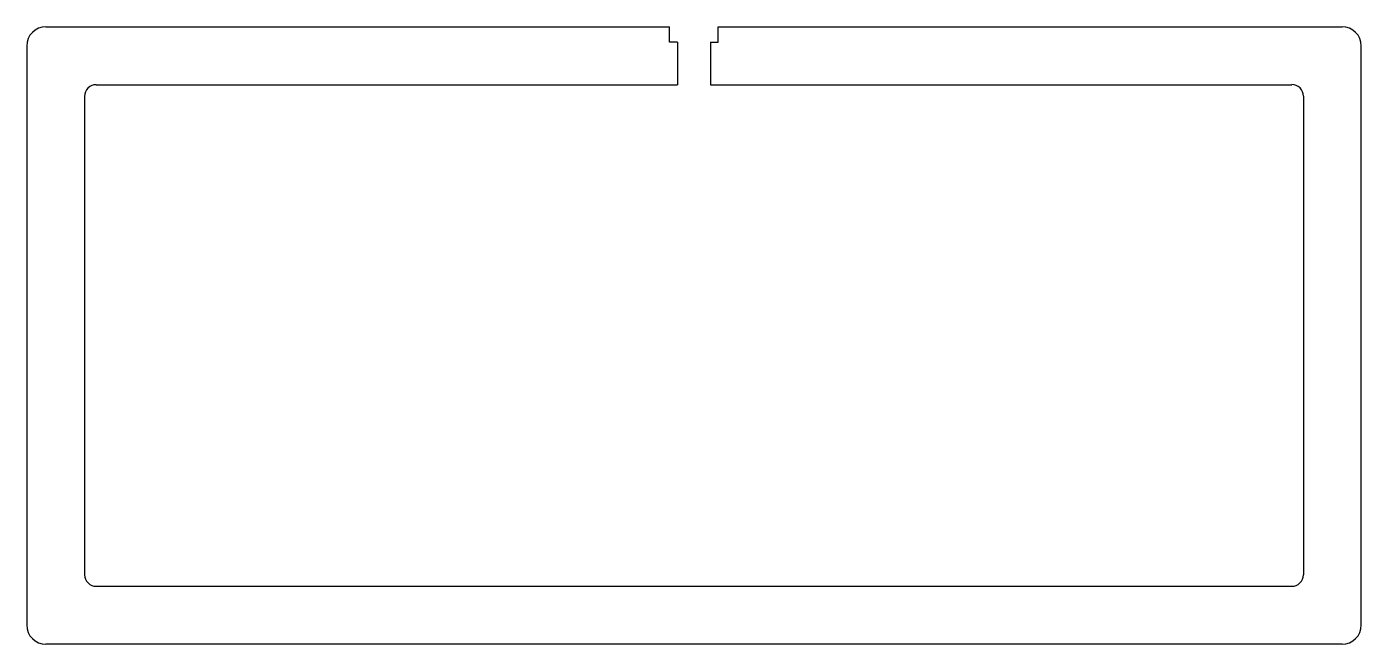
# Model space of a CAD drawing. Header units: millimetres. Extents: x 19 to 365, y 25 to 185.
import ezdxf

# ---------------------------------------------------------------- set-up
doc = ezdxf.new("R2010")
doc.units = ezdxf.units.MM

msp = doc.modelspace()

# ---------------------------------------------------------------- linework, layer by layer
for p, q in [((24.28, 184.54), (185.76, 184.54)), ((185.76, 180.54), (185.76, 184.54)), ((198.36, 184.54), (359.85, 184.54)), ((198.36, 180.54), (198.36, 184.54)), ((187.76, 180.54), (185.76, 180.54)), ((187.76, 180.54), (187.76, 169.54)), ((196.36, 180.54), (196.36, 169.54)), ((196.36, 180.54), (198.36, 180.54)), ((19.28, 179.54), (19.28, 29.72)), ((364.85, 29.72), (364.85, 179.54)), ((34.28, 166.54), (34.28, 42.72)), ((349.85, 166.54), (349.85, 42.72)), ((37.28, 39.72), (346.85, 39.72)), ((359.85, 24.72), (24.28, 24.72))]:
    msp.add_line(p, q)
at = {"color": 0}
for p, q in [((37.27, 169.54), (187.76, 169.54)), ((196.36, 169.54), (346.83, 169.54))]:
    msp.add_line(p, q, dxfattribs=at)
for centre, radius, start, end in [((24.28, 179.54), 5, 90, 180), ((359.85, 179.54), 5, 0, 90), ((37.28, 166.54), 3, 90, 180.5592), ((346.94, 166.64), 2.91, 358.1325, 92.0926), ((37.28, 42.72), 3, 180, 270), ((346.85, 42.72), 3, 270, 0), ((24.28, 29.72), 5, 180, 270), ((359.85, 29.72), 5, 270, 0)]:
    msp.add_arc(centre, radius, start, end)

doc.saveas('drawing.dxf')
